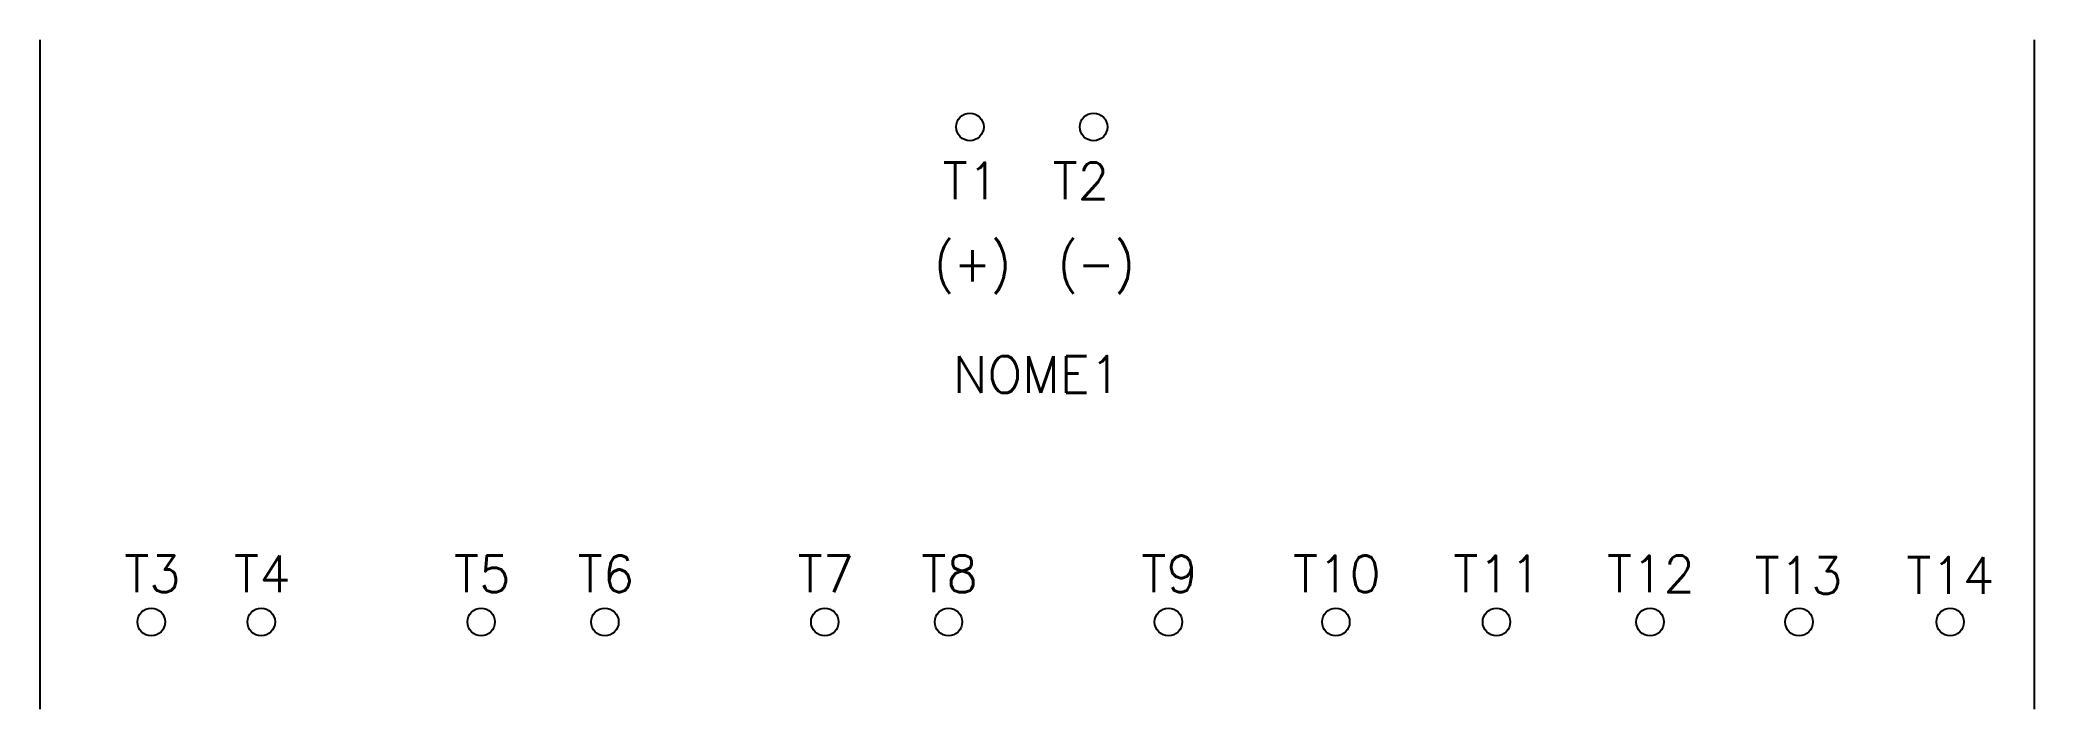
# Model space of a CAD drawing. Header units: millimetres. Extents: x 2185 to 2294, y 1178 to 1215.
import ezdxf
from ezdxf.enums import TextEntityAlignment as Align

# ---------------------------------------------------------------- set-up
doc = ezdxf.new("R2010")
doc.units = ezdxf.units.MM
doc.styles.add('ROMANS', font='romans', dxfattribs={"height": 0.2})

msp = doc.modelspace()

# ---------------------------------------------------------------- linework, layer by layer
at = {"color": 0, "ltscale": 5}
for p, q in [((2184.71, 1214.63), (2184.71, 1178.13)), ((2293.53, 1214.63), (2293.53, 1178.13))]:
    msp.add_line(p, q, dxfattribs=at)
at = {"color": 0}
for centre in [(2235.46, 1209.88), (2242.21, 1209.88), (2190.79, 1182.88), (2196.79, 1182.88), (2208.79, 1182.88), (2215.54, 1182.88), (2227.54, 1182.88), (2234.29, 1182.88), (2246.29, 1182.88), (2255.43, 1182.88), (2264.19, 1182.88), (2272.57, 1182.88), (2280.7, 1182.88), (2288.95, 1182.88)]:
    msp.add_circle(centre, 0.75, dxfattribs=at)

# ---------------------------------------------------------------- texts
at = {"linetype": 'Continuous', "style": 'ROMANS', "width": 0.9}
for s, p in [('(+)', (2233.52, 1202.45)), ('(-)', (2240.27, 1202.45))]:
    msp.add_text(s, height=2, dxfattribs=at).set_placement(p, align=Align.MIDDLE_LEFT)
at = {"lineweight": 5, "style": 'ROMANS', "flags": 4}
for tag, text, p in [('T1', 'T1', (2235.51, 1206.94)), ('T2', 'T2', (2241.51, 1206.94)), ('T3', 'T3', (2190.85, 1185.5)), ('T4', 'T4', (2196.85, 1185.5)), ('T5', 'T5', (2208.85, 1185.5)), ('T6', 'T6', (2215.6, 1185.5)), ('T7', 'T7', (2227.6, 1185.5)), ('T8', 'T8', (2234.35, 1185.5)), ('T9', 'T9', (2246.35, 1185.5)), ('T10', 'T10', (2255.48, 1185.5)), ('T11', 'T11', (2264.24, 1185.5)), ('T12', 'T12', (2272.62, 1185.5))]:
    msp.add_attdef(tag, text=text, height=2, dxfattribs=at).set_placement(p, align=Align.MIDDLE_CENTER)
at = {"lineweight": -3, "style": 'ROMANS'}
msp.add_attdef('NOME1', text='', height=2, dxfattribs=at).set_placement((2239.12, 1196.38), align=Align.MIDDLE_CENTER)
at = {"style": 'ROMANS', "flags": 4}
for tag, text, p in [('T13', 'T13', (2280.67, 1183.82)), ('T14', 'T14', (2288.95, 1183.82))]:
    msp.add_attdef(tag, text=text, height=2, dxfattribs=at).set_placement(p, align=Align.BOTTOM_CENTER)

doc.saveas('drawing.dxf')
